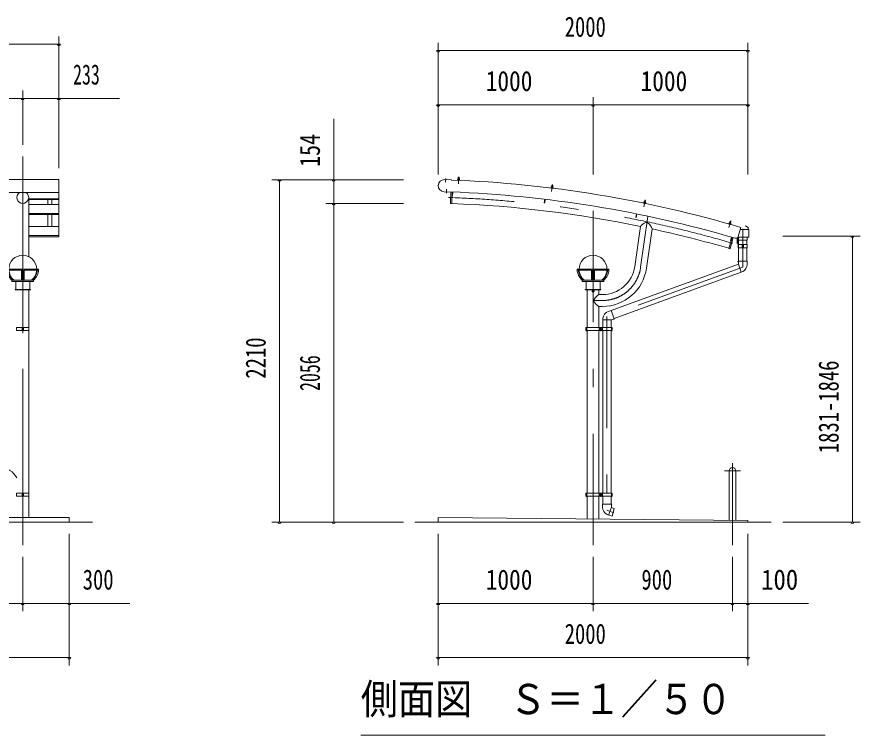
# Model space of a CAD drawing. Units: millimetres, scale not verified, with parts at other scales. Extents: x -25778 to 25782, y -10500 to 10500.
# Drawn here: x 6646 to 12092, y 420 to 5056 of the extents above; entities that cross this region are included whole.
import ezdxf
from ezdxf.enums import TextEntityAlignment as Align

# ---------------------------------------------------------------- set-up
doc = ezdxf.new("R2010")
doc.units = ezdxf.units.MM
doc.header["$LTSCALE"] = 60
doc.linetypes.add('USER3', pattern=[24, 12, -5, 2, -5])
for name, color, linetype, lineweight in [('0-0_0', 7, 'Continuous', 18), ('0-2_1-0BOLD', 7, 'Continuous', 18), ('0-3_1-2CENTER', 3, 'USER3', 18), ('0-4_1-4THIN', 4, 'Continuous', 18), ('0-5_1-5DIM', 3, 'Continuous', 18)]:
    doc.layers.add(name, color=color, linetype=linetype, lineweight=lineweight)
doc.styles.add('ＭＳ ゴシック', font='')
doc.styles.get('ＭＳ ゴシック').set_extended_font_data('MS Gothic')

# ---------------------------------------------------------------- blocks, each defined once
blk = doc.blocks.new('ledl')
at = {"layer": '0-0_0'}
for p, q in [((14388.17, 13926.97), (14183.17, 13926.97)), ((14183.17, 13920.97), (14183.17, 13926.97)), ((14276.67, 13920.97), (14183.17, 13920.97)), ((14276.67, 13920.97), (14276.67, 13856.97)), ((14288.67, 13920.97), (14282.67, 13920.97)), ((14282.67, 13920.97), (14282.67, 13856.97)), ((14288.67, 13920.97), (14288.67, 13856.97)), ((14388.17, 13920.97), (14294.67, 13920.97)), ((14294.67, 13920.97), (14294.67, 13856.97)), ((14388.17, 13920.97), (14388.17, 13926.97)), ((14215.67, 13846.97), (14355.67, 13846.97)), ((14240.67, 13796.97), (14240.67, 13846.97)), ((14330.67, 13796.97), (14330.67, 13846.97)), ((14355.67, 13846.97), (14355.67, 13856.97)), ((14240.67, 13796.97), (14330.67, 13796.97))]:
    blk.add_line(p, q, dxfattribs=at)
blk.add_lwpolyline([(14215.67, 13846.97), (14215.67, 13856.97), (14355.67, 13856.97)], dxfattribs=at)
for start, end in [(0, 180), (183.82255, 231.05756), (308.94244, 356.17745)]:
    blk.add_arc((14285.67, 13926.97), 90, start, end, dxfattribs=at)
for centre, major_axis, start_param, end_param in [((14285.67, 13926.97), (102.47, 6.5), 3.1362923, 3.9034857), ((14293.67, 13926.97), (102.47, 6.5), 3.1362923, 3.9034857), ((14277.67, 13926.97), (-102.47, 6.5), 2.3796996, 3.146893), ((14285.67, 13926.97), (-102.47, 6.5), 2.3796996, 3.146893)]:
    blk.add_ellipse(centre, major_axis=major_axis, ratio=0.92312, start_param=start_param, end_param=end_param, dxfattribs=at)

msp = doc.modelspace()

# ---------------------------------------------------------------- linework, layer by layer
at = {"layer": '0-2_1-0BOLD'}
for p, q in [((9453.76, 4003.04), (9407.8, 4004.83)), ((9453.76, 4003.04), (9453.74, 4002.53)), ((9495.97, 4004.5), (9496.14, 4009)), ((9502.43, 4019.25), (9496.44, 4019.49)), ((9501.91, 4008.78), (9501.73, 4004.27)), ((9449.53, 3925.15), (9446.71, 3852.04)), ((10100.52, 3958.75), (10099.98, 3954.27)), ((10105.72, 3953.59), (10106.25, 3958.06)), ((6917.26, 3921.21), (-898.73, 3921.21)), ((6722.41, 3508.49), (6722.41, 3889.24)), ((6722.41, 3880.02), (6917.26, 3880.02)), ((6917.26, 3876.47), (6722.41, 3876.47)), ((10055.84, 3855.19), (10058.56, 3878.03)), ((6722.41, 3844.26), (6917.26, 3844.26)), ((10698.98, 3860.6), (10698.09, 3856.17)), ((10703.75, 3855.04), (10704.64, 3859.46)), ((6917.26, 3785.43), (6722.41, 3785.43)), ((6722.41, 3779.53), (6917.26, 3779.53)), ((10646.21, 3760.92), (10650.74, 3783.47)), ((11248.14, 3721.87), (11249.39, 3726.2)), ((11253.44, 3736.99), (11252.2, 3736.31)), ((11254.94, 3724.59), (11253.69, 3720.26)), ((6917.26, 3701.81), (6722.41, 3701.81)), ((10637.07, 3445.19), (10673.31, 3703.06)), ((10748.14, 3687.24), (10712.63, 3434.57)), ((11322.42, 3696.51), (11304.87, 3637.03)), ((11369.6, 3683.94), (11318.71, 3683.94)), ((11372.6, 3635.94), (11372.6, 3680.94)), ((6722.41, 3644.17), (6917.26, 3644.17)), ((11265.2, 3633.03), (11244.28, 3560.84)), ((11252.38, 3560.06), (11272.88, 3630.79)), ((11303.66, 3632.94), (11369.6, 3632.94)), ((11306.11, 3614.22), (11305.76, 3632.94)), ((11362.1, 3613.24), (11307.1, 3613.24)), ((11307.6, 3613.24), (11307.6, 3585.54)), ((11361.6, 3585.54), (11361.6, 3613.24)), ((11363.45, 3632.94), (11363.1, 3614.22)), ((11244.28, 3560.84), (11250.52, 3559.04)), ((11306.6, 3588.54), (11305, 3588.54)), ((11307.6, 3565.54), (11307.6, 3479.37)), ((11331.1, 3565.54), (11331.1, 3585.54)), ((11331.1, 3575.54), (11338.8, 3575.54)), ((11338.8, 3585.54), (11338.8, 3565.54)), ((11361.6, 3479.37), (11361.6, 3565.54)), ((10484.94, 3159.59), (11306.09, 3458.46)), ((11324.56, 3407.72), (10503.41, 3108.84)), ((6722.41, 3050.27), (6722.41, 3294.67)), ((10329.13, 3050.27), (10329.13, 3294.67)), ((10362.28, 3281.83), (10362.28, 3287.51)), ((10362.32, 3287.58), (10367.24, 3290.42)), ((10367.24, 3278.92), (10362.32, 3281.76)), ((10367.32, 3290.42), (10372.24, 3287.58)), ((10372.24, 3281.76), (10367.32, 3278.92)), ((10372.28, 3287.51), (10372.28, 3281.83)), ((10430.38, 3100.27), (10430.28, 3110.31)), ((6680.41, 3030.27), (6680.41, 3050.27)), ((6688.11, 3050.27), (6688.11, 3030.27)), ((10327.53, 3030.27), (10327.53, 3050.27)), ((10406.87, 3050.27), (10406.87, 3030.27)), ((10429.16, 3030.27), (10429.16, 3050.27)), ((10430.28, 3050.27), (10430.28, 3100.27)), ((10484.28, 3100.27), (10484.28, 3050.27)), ((10485.63, 3050.27), (10485.63, 3030.27)), ((6680.41, 3040.27), (6688.11, 3040.27)), ((6722.41, 1981.16), (6722.41, 3030.27)), ((10321.43, 3040.27), (10327.53, 3040.27)), ((10329.13, 1981.16), (10329.13, 3030.27)), ((10405.43, 3030.27), (10405.43, 1981.16)), ((10412.98, 3037.43), (10412.98, 3043.11)), ((10413.02, 3043.18), (10417.94, 3046.02)), ((10417.94, 3034.52), (10413.02, 3037.36)), ((10418.02, 3046.02), (10422.94, 3043.18)), ((10422.94, 3037.36), (10418.02, 3034.52)), ((10422.98, 3043.11), (10422.98, 3037.43)), ((10430.28, 1981.16), (10430.28, 3030.27)), ((10484.28, 3030.27), (10484.28, 1981.16)), ((10485.63, 3040.27), (10491.73, 3040.27)), ((11245.93, 2124.67), (11245.93, 1805.88)), ((11288.63, 1805.46), (11288.63, 2124.67)), ((6680.41, 1981.16), (6680.41, 1961.16)), ((6688.11, 1971.16), (6680.41, 1971.16)), ((6688.11, 1961.16), (6688.11, 1981.16)), ((6722.41, 1961.16), (6722.41, 1824.67)), ((10327.53, 1971.16), (10321.43, 1971.16)), ((10327.53, 1961.16), (10327.53, 1981.16)), ((10329.13, 1815.05), (10329.13, 1961.16)), ((10405.43, 1961.16), (10405.43, 1814.29)), ((10406.87, 1981.16), (10406.87, 1961.16)), ((10412.98, 1974), (10412.98, 1968.32)), ((10417.94, 1976.91), (10413.02, 1974.07)), ((10413.02, 1968.25), (10417.94, 1965.41)), ((10422.94, 1974.07), (10418.02, 1976.91)), ((10418.02, 1965.41), (10422.94, 1968.25)), ((10422.98, 1968.32), (10422.98, 1974)), ((10429.16, 1961.16), (10429.16, 1981.16)), ((10430.28, 1911.16), (10430.28, 1961.16)), ((10484.28, 1961.16), (10484.28, 1911.16)), ((10485.63, 1981.16), (10485.63, 1961.16)), ((10491.73, 1971.16), (10485.63, 1971.16)), ((6984.26, 1794.67), (6984.26, 1824.67)), ((10491.35, 1832.42), (10467.77, 1840.73)), ((-1115.73, 1794.67), (7134.26, 1794.67)), ((9217.27, 1794.67), (11517.28, 1794.67))]:
    msp.add_line(p, q, dxfattribs=at)
for points in [[(-703.89, 3635.83), (-898.73, 3635.83), (-898.73, 4004.86), (6917.26, 4004.86)], [(6917.26, 4004.86), (6917.26, 3635.83), (6722.41, 3635.83)], [(9504.6, 4004.16), (9504.77, 4008.66), (9503.94, 4009.19), (9494.15, 4009.57), (9493.28, 4009.11), (9493.1, 4004.61)], [(9496.05, 4009.5), (9496.44, 4019.49), (9497.47, 4020.45), (9501.47, 4020.29), (9502.43, 4019.25), (9502.04, 4009.26)], [(9404.76, 3926.89), (9450.73, 3925.1), (9450.75, 3925.59)], [(9448.15, 3850.49), (9454.65, 3850.24), (9457.54, 3925.33)], [(9457.54, 3925.33), (9456.64, 3902.35), (9459.84, 3902.22), (9460.74, 3925.21)], [(10097.14, 3954.61), (10097.67, 3959.08), (10098.57, 3959.47), (10108.31, 3958.31), (10109.09, 3957.72), (10108.56, 3953.25)], [(10106.42, 3958.54), (10107.6, 3968.47), (10101.64, 3969.18), (10100.46, 3959.25)], [(10101.64, 3969.18), (10102.75, 3970.05), (10106.73, 3969.58), (10107.6, 3968.47)], [(10055.38, 3878.41), (10052.66, 3855.57), (10055.84, 3855.19)], [(10704.85, 3859.92), (10706.82, 3869.72), (10700.93, 3870.9), (10698.97, 3861.1)], [(10700.93, 3870.9), (10702.11, 3871.69), (10706.03, 3870.9), (10706.82, 3869.72)], [(10695.29, 3856.74), (10696.17, 3861.16), (10697.1, 3861.47), (10706.71, 3859.54), (10707.45, 3858.89), (10706.56, 3854.47)], [(10647.61, 3784.1), (10643.08, 3761.55), (10646.21, 3760.92)], [(11256.44, 3719.47), (11257.69, 3723.8), (11257.01, 3724.51), (11247.6, 3727.23), (11246.64, 3726.99), (11245.39, 3722.66)], [(11249.42, 3726.7), (11252.2, 3736.31), (11257.96, 3734.64), (11255.18, 3725.03)], [(11253.44, 3736.99), (11257.28, 3735.88), (11257.96, 3734.64)], [(11368.1, 3683.94), (11368.1, 3695.08), (11351.53, 3704.64), (11352.28, 3705.94), (11369.6, 3695.94), (11369.6, 3683.94)], [(11265.2, 3633.02), (11258.81, 3610.93), (11255.73, 3611.82), (11262.13, 3633.91)], [(11363.3, 3565.54), (11305, 3565.54), (11305, 3588.54), (11298, 3595.54), (11298, 3628.3)], [(11299.6, 3629.37), (11299.6, 3596.21), (11306.6, 3589.21), (11306.6, 3565.54)], [(11306.6, 3585.54), (11363.3, 3585.54), (11363.3, 3565.54)], [(11305.7, 3479.37), (11303.3, 3477.37), (11303.3, 3475.37), (11305.78, 3475.37)], [(11306.12, 3458.37), (11305.7, 3479.37), (11363.5, 3479.37), (11363.07, 3457.99)], [(11306.12, 3458.37), (11324.52, 3407.81), (11333.99, 3411.15)], [(10405.43, 3294.67), (10405.43, 3262.82), (10427.28, 3262.82)], [(10427.28, 3186.52), (10405.43, 3186.52), (10405.43, 3050.27)], [(10430.38, 3100.27), (10484.18, 3100.27), (10504.06, 3107.06), (10484.29, 3161.37), (10464.34, 3153.66)], [(10504.06, 3107.06), (10503, 3104.12), (10501.12, 3103.44), (10500.27, 3105.77)], [(10457.89, 1842.94), (10467.36, 1839.6), (10485.76, 1890.16), (10486.18, 1911.16), (10428.38, 1911.16), (10428.81, 1889.78)], [(10486.18, 1911.16), (10488.58, 1909.16), (10488.58, 1907.16), (10486.1, 1907.16)], [(10485.35, 1889.03), (10504.07, 1882), (10491.35, 1832.42)], [(6984.26, 1824.67), (-965.74, 1824.67), (-965.74, 1794.67)], [(11367.28, 1794.67), (11367.28, 1804.67), (9367.28, 1824.67), (9367.28, 1794.67)]]:
    msp.add_lwpolyline(points, dxfattribs=at)
for points in [[(9505.03, 4002.54), (9505.09, 4004.14), (9492.61, 4004.62), (9492.54, 4003.03)], [(10096.45, 3953.08), (10096.64, 3954.67), (10109.05, 3953.19), (10108.87, 3951.6)], [(10694.48, 3855.27), (10694.8, 3856.84), (10707.05, 3854.38), (10706.74, 3852.81)], [(11256.47, 3717.79), (11244.47, 3721.27), (11244.91, 3722.8), (11256.92, 3719.33)], [(6734.26, 3294.67), (6734.26, 3296.97), (6634.26, 3296.97), (6634.26, 3294.67)], [(10317.28, 3294.67), (10417.28, 3294.67), (10417.28, 3296.97), (10317.28, 3296.97)], [(6644.51, 3050.27), (6644.51, 3030.27), (6724.01, 3030.27), (6724.01, 3050.27)], [(10321.43, 3030.27), (10491.73, 3030.27), (10491.73, 3050.27), (10321.43, 3050.27)], [(6644.51, 1981.16), (6644.51, 1961.16), (6724.01, 1961.16), (6724.01, 1981.16)], [(10491.73, 1961.16), (10491.73, 1981.16), (10321.43, 1981.16), (10321.43, 1961.16)]]:
    msp.add_lwpolyline(points, close=True, dxfattribs=at)
for centre, radius in [((10367.28, 3284.67), 6.25), ((10367.28, 3284.67), 4.9), ((10417.98, 3040.27), 6.25), ((10417.98, 3040.27), 4.9), ((10417.98, 1971.16), 6.25), ((10417.98, 1971.16), 4.9)]:
    msp.add_circle(centre, radius, dxfattribs=at)
for centre, radius, start, end in [((9406.28, 3965.86), 39, 87.76833, 267.76833), ((9167.28, -3605.23), 7613.15, 73.55577, 87.8436), ((9492.75, 4002.02), 1, 87.76833, 267.76833), ((9494.64, 4007.21), 2.33, 49.92583, 87.76833), ((9498.7, 4000.65), 8.74, 68.47223, 107.06442), ((9503.27, 4006.88), 2.33, 87.76833, 125.61082), ((9504.74, 4001.55), 1, 267.76834, 87.76833), ((9167.28, -3605.23), 7536.15, 73.66959, 87.84436), ((10096.58, 3952.05), 1, 83.20786, 263.20786), ((10098.88, 3957.08), 2.33, 45.36537, 83.20786), ((10102.41, 3950.22), 8.74, 63.91177, 102.50395), ((10107.45, 3956.06), 2.33, 83.20786, 121.05035), ((10108.5, 3950.63), 1, 263.20787, 83.20786), ((6684.26, 3889.24), 38.15, 123.05154, 56.94846), ((9448.21, 3851.99), 1.5, 177.79263, 267.79263), ((9167.28, -3605.23), 7461.85, 78.35597, 87.79263), ((10694.53, 3854.24), 1, 78.6474, 258.6474), ((10697.21, 3859.07), 2.33, 40.8049, 78.6474), ((10700.19, 3851.94), 8.74, 59.3513, 97.94348), ((10705.68, 3857.37), 2.33, 78.6474, 116.48988), ((10706.3, 3851.88), 1, 258.64742, 78.6474), ((10734.86, 3651.95), 80, 109.39807, 140.29477), ((10713.27, 3713.26), 15, 50.40631, 109.39807), ((10671.84, 3663.18), 80, 17.50639, 50.40631), ((11244.43, 3720.24), 1, 73.8607, 253.8607), ((11247.51, 3724.83), 2.33, 36.0182, 73.8607), ((11249.88, 3717.48), 8.74, 54.56461, 93.15678), ((11255.8, 3722.43), 2.33, 73.8607, 111.70319), ((11255.95, 3716.9), 1, 253.86072, 73.8607), ((9167.28, -3605.23), 7461.85, 73.8364, 77.76871), ((11369.6, 3680.94), 3, 0, 90), ((11290.48, 3641.28), 15, 253.66959, 343.55577), ((11307.1, 3614.24), 1, 181.05997, 270), ((11362.1, 3614.24), 1, 270, 358.94002), ((11369.6, 3635.94), 3, 270, 0), ((11250.94, 3560.48), 1.5, 253.8364, 343.8364), ((10427.28, 3474.67), 211.85, 270, 352), ((10427.28, 3474.67), 288.15, 270, 352), ((11309.09, 3459.06), 54, 297.46495, 358.85423), ((10367.28, 3284.67), 5.75, 149.59184, 150.40814), ((10367.28, 3284.67), 5.75, 209.59184, 210.40814), ((10367.28, 3284.67), 5.75, 89.59184, 90.40814), ((10367.28, 3284.67), 5.75, 269.59184, 270.40814), ((10367.28, 3284.67), 5.75, 29.59184, 30.40814), ((10367.28, 3284.67), 5.75, 329.59184, 330.40814), ((10387.28, 3224.67), 15, 150.48341, 209.51657), ((10443.84, 3192.65), 80, 118.69672, 150.48341), ((10443.84, 3256.7), 80, 209.51657, 241.30327), ((10483.82, 3103.29), 54, 111.14577, 172.53503), ((10417.98, 3040.27), 5.75, 149.59184, 150.40814), ((10417.98, 3040.27), 5.75, 209.59184, 210.40814), ((10417.98, 3040.27), 5.75, 89.59184, 90.40814), ((10417.98, 3040.27), 5.75, 269.59184, 270.40814), ((10417.98, 3040.27), 5.75, 29.59184, 30.40814), ((10417.98, 3040.27), 5.75, 329.59184, 330.40814), ((6537.96, 2024.67), 121.3, 26.91106, 90), ((11267.28, 2124.67), 21.35, 0, 180), ((10417.98, 1971.16), 5.75, 149.59184, 150.40814), ((10417.98, 1971.16), 5.75, 209.59184, 210.40814), ((10417.98, 1971.16), 5.75, 89.59184, 90.40814), ((10417.98, 1971.16), 5.75, 269.59184, 270.40814), ((10417.98, 1971.16), 5.75, 29.59184, 30.40814), ((10417.98, 1971.16), 5.75, 329.59184, 330.40814), ((10482.8, 1890.86), 54, 181.14575, 242.53503), ((10502.88, 1881.38), 1, 345.60481, 69.42705), ((10490.65, 1833.72), 1, 250.57294, 345.6048)]:
    msp.add_arc(centre, radius, start, end, dxfattribs=at)
at = {"layer": '0-3_1-2CENTER'}
for p, q in [((6684.26, 1644.67), (6684.26, 4154.87)), ((6684.27, 4154.67), (6684.27, 1644.67)), ((9416.13, 4013.12), (9415.15, 3988.14)), ((9497.85, 3978.63), (9499.59, 4023.37)), ((9421.39, 3942.66), (9420.41, 3917.68)), ((10105.1, 3972.79), (10099.8, 3928.34)), ((10367.28, 1644.67), (10367.28, 3957.67)), ((10695.85, 3830.34), (10704.66, 3874.23)), ((10674.85, 3439.88), (10720.88, 3767.4)), ((11256.2, 3739.32), (11243.75, 3696.31)), ((10358.53, 3284.67), (10376.03, 3284.67)), ((10427.28, 3224.67), (10367.28, 3224.67)), ((10325.28, 3027.27), (10325.28, 3053.27)), ((10417.98, 3053.27), (10417.98, 3027.27)), ((10487.88, 3027.27), (10487.88, 3053.27)), ((10409.23, 3040.27), (10426.73, 3040.27)), ((11318.63, 2124.67), (11215.93, 2124.67)), ((11267.28, 1644.67), (11267.28, 2176.02)), ((10325.28, 1958.16), (10325.28, 1984.16)), ((10409.23, 1971.16), (10426.73, 1971.16)), ((10417.98, 1984.16), (10417.98, 1958.16)), ((10487.88, 1958.16), (10487.88, 1984.16))]:
    msp.add_line(p, q, dxfattribs=at)
msp.add_lwpolyline([(11334.6, 3686.74), (11334.6, 3440.11), (10457.28, 3120.79), (10457.28, 1871.9), (10502.43, 1855.47)], dxfattribs=at)
for centre, radius, start, end in [((9167.28, -3605.23), 7500, 73.71976, 87.96529), ((10427.28, 3474.67), 250, 270, 352)]:
    msp.add_arc(centre, radius, start, end, dxfattribs=at)
at = {"layer": '0-4_1-4THIN'}
for p, q in [((9496.59, 4009.47), (9497, 4020.01)), ((9501.91, 4019.82), (9501.5, 4009.28)), ((10102.25, 3969.65), (10101, 3959.18)), ((10105.88, 3958.6), (10107.13, 3969.07)), ((6846.76, 3876.47), (6846.76, 3844.26)), ((6871.76, 3844.26), (6871.76, 3876.47)), ((10701.57, 3871.33), (10699.5, 3860.99)), ((10704.32, 3860.02), (10706.39, 3870.36)), ((6846.76, 3779.53), (6846.76, 3701.81)), ((6871.76, 3701.81), (6871.76, 3779.53)), ((11252.87, 3736.68), (11249.94, 3726.55)), ((11254.66, 3725.18), (11257.6, 3735.31))]:
    msp.add_line(p, q, dxfattribs=at)
at = {"layer": '0-5_1-5DIM'}
for p, q in [((6917.27, 4079.68), (6917.27, 4929.68)), ((6917.27, 4879.67), (-898.73, 4879.67)), ((6927.27, 4879.67), (6907.27, 4879.67)), ((9367.28, 4037.67), (9367.28, 4887.67)), ((11367.28, 4887.67), (11367.28, 4037.67)), ((9377.28, 4837.67), (9357.28, 4837.67)), ((9367.28, 4837.67), (11367.28, 4837.67)), ((11377.28, 4837.67), (11357.28, 4837.67)), ((6684.27, 4579.68), (6684.27, 4229.67)), ((-1291.23, 4529.67), (7309.77, 4529.67)), ((6694.27, 4529.67), (6674.27, 4529.67)), ((6927.27, 4529.67), (6907.27, 4529.67)), ((10367.28, 4037.67), (10367.28, 4537.67)), ((9377.28, 4487.67), (9357.28, 4487.67)), ((9367.28, 4487.67), (11367.28, 4487.67)), ((10377.28, 4487.67), (10357.28, 4487.67)), ((11377.28, 4487.67), (11357.28, 4487.67)), ((8692.28, 1794.67), (8692.28, 4397.18)), ((9142.28, 4004.67), (8292.28, 4004.67)), ((8352.28, 4004.67), (8332.28, 4004.67)), ((8342.28, 4004.67), (8342.28, 1794.67)), ((8702.28, 4004.67), (8682.28, 4004.67)), ((8642.28, 3850.67), (9142.28, 3850.67)), ((8702.28, 3850.67), (8682.28, 3850.67)), ((11592.27, 3640.67), (12092.28, 3640.67)), ((12052.27, 3640.67), (12032.27, 3640.67)), ((12042.27, 3640.67), (12042.27, 1794.67)), ((8292.28, 1794.67), (9142.28, 1794.67)), ((8352.28, 1794.67), (8332.28, 1794.67)), ((8702.28, 1794.67), (8682.28, 1794.67)), ((12092.28, 1794.67), (11592.27, 1794.67)), ((12052.27, 1794.67), (12032.27, 1794.67)), ((6984.27, 869.67), (6984.27, 1719.67)), ((9367.28, 1719.67), (9367.28, 869.67)), ((11367.28, 869.67), (11367.28, 1719.67)), ((6684.27, 1569.67), (6684.27, 1219.67)), ((10367.28, 1219.67), (10367.28, 1569.67)), ((11267.28, 1569.67), (11267.28, 1219.67)), ((7376.77, 1269.67), (-1358.24, 1269.67)), ((6694.27, 1269.67), (6674.27, 1269.67)), ((6994.27, 1269.67), (6974.27, 1269.67)), ((9377.28, 1269.67), (9357.28, 1269.67)), ((11759.78, 1269.67), (9367.28, 1269.67)), ((10377.28, 1269.67), (10357.28, 1269.67)), ((11277.28, 1269.67), (11257.28, 1269.67)), ((11377.28, 1269.67), (11357.28, 1269.67)), ((-965.73, 919.67), (6984.27, 919.67)), ((6994.27, 919.67), (6974.27, 919.67)), ((9377.28, 919.67), (9357.28, 919.67)), ((9367.28, 919.67), (11367.28, 919.67)), ((11377.28, 919.67), (11357.28, 919.67)), ((11867.28, 419.67), (8867.28, 419.67))]:
    msp.add_line(p, q, dxfattribs=at)
for centre in [(6917.27, 4879.67), (9367.28, 4837.67), (11367.28, 4837.67), (6684.27, 4529.67), (6917.27, 4529.67), (9367.28, 4487.67), (10367.28, 4487.67), (11367.28, 4487.67), (8342.28, 4004.67), (8692.28, 4004.67), (8692.28, 3850.67), (12042.27, 3640.67), (8342.28, 1794.67), (8692.28, 1794.67), (12042.27, 1794.67), (6684.27, 1269.67), (6984.27, 1269.67), (9367.28, 1269.67), (10367.28, 1269.67), (11267.28, 1269.67), (11367.28, 1269.67), (6984.27, 919.67), (9367.28, 919.67), (11367.28, 919.67)]:
    msp.add_arc(centre, 10, 180, 0, dxfattribs=at)

# ---------------------------------------------------------------- block references
at = {"layer": '0-0_0'}
for p in [(-7601.41, -10500), (-3918.39, -10500)]:
    msp.add_blockref('ledl', p, dxfattribs=at)

# ---------------------------------------------------------------- texts
at = {"layer": '0-5_1-5DIM', "color": 7, "style": 'ＭＳ ゴシック'}
for s, height, width, p in [('2000', 130.2, 0.75, (10184.25, 4887.67)), ('233', 130.2, 0.65, (7009.09, 4579.67)), ('1000', 130.2, 0.85, (9674.48, 4537.67)), ('1000', 130.2, 0.85, (10674.47, 4537.67)), ('300', 130.2, 0.75, (7071.42, 1319.67)), ('1000', 130.2, 0.85, (9674.48, 1319.67)), ('900', 130.2, 0.75, (10679.65, 1319.67)), ('100', 130.2, 0.9, (11452.94, 1319.67)), ('2000', 130.2, 0.75, (10184.25, 969.67)), ('側面図\u3000Ｓ＝１／５０', 195.4, 0.9, (8867.28, 496.32))]:
    msp.add_text(s, height=height, dxfattribs=dict(at, width=width)).set_placement(p, align=Align.BOTTOM_LEFT)
for s, width, p in [('154', 0.8, (8642.28, 4087.26)), ('2210', 0.75, (8292.28, 2720.58)), ('2056', 0.65, (8642.28, 2641.02)), ('1831-1846', 0.75, (11992.27, 2239.59))]:
    msp.add_text(s, height=130.2, rotation=90, dxfattribs=dict(at, width=width)).set_placement(p, align=Align.BOTTOM_LEFT)

doc.saveas('drawing.dxf')
